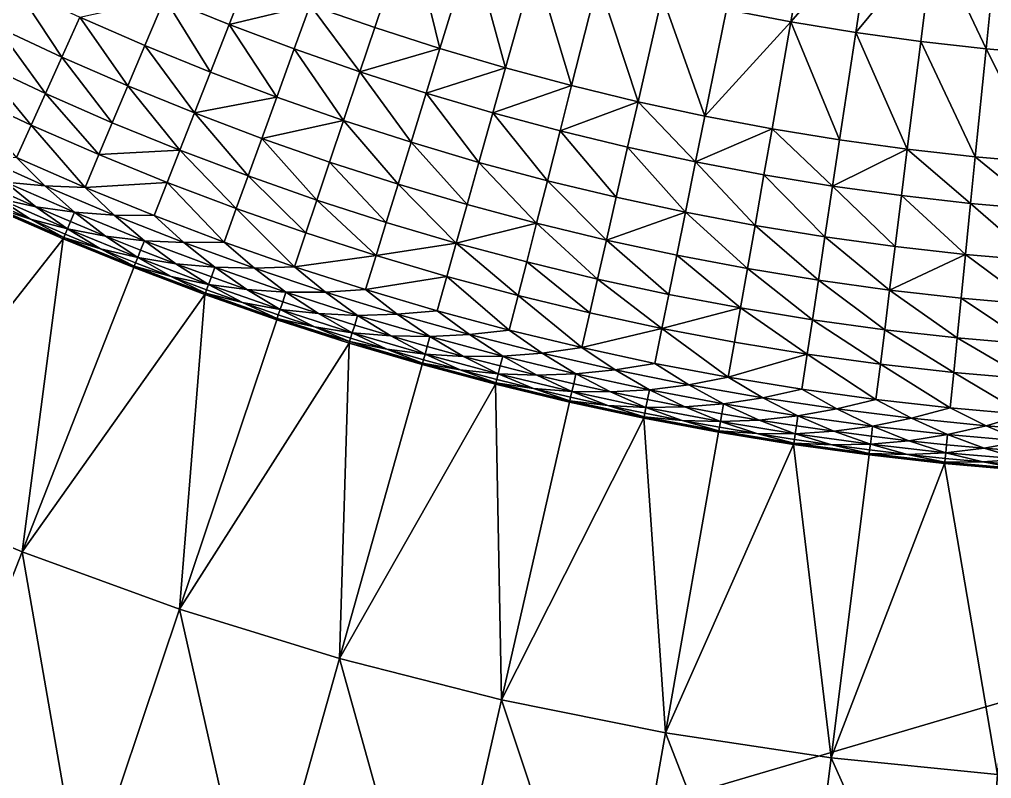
# Model space of a CAD drawing. Header units: millimetres. Extents: x -3750 to 5350, y -3750 to 3750.
# Drawn here: x -1007 to -210, y -2746 to -2124 of the extents above; entities that cross this region are included whole.
import ezdxf

# ---------------------------------------------------------------- set-up
doc = ezdxf.new("R2010")
doc.units = ezdxf.units.MM
doc.header["$MEASUREMENT"] = 0
doc.layers.add('MESH_3D', color=2, linetype='CONTINUOUS')

msp = doc.modelspace()

# ---------------------------------------------------------------- linework, layer by layer
at = {"layer": 'MESH_3D'}
for points in [[(3378.63, -1627.06, 32500), (-2410.45, 2872.67, 32500), (-1955.38, -3199.84, 32500)], [(3378.63, -1627.06, 32500), (-1955.38, -3199.84, 32500), (-1542.33, -3418.15, 32500)], [(3378.63, -1627.06, 32500), (-1542.33, -3418.15, 32500), (-558.91, -3708.12, 32500)], [(3378.63, -1627.06, 32500), (-558.91, -3708.12, 32500), (2550.65, -2748.94, 32500)], [(-715.84, -2130.58, -547.31), (-768.73, -2112.08, -547.31), (-687.51, -2046.26, -630.5)], [(-662.5, -2147.77, -547.31), (-715.84, -2130.58, -547.31), (-687.51, -2046.26, -630.5)], [(-662.5, -2147.77, -547.31), (-687.51, -2046.26, -630.5), (-636.28, -2062.77, -630.5)], [(-374.85, -2125.88, -630.5), (-427.73, -2115.87, -630.5), (-360.04, -2041.88, -698.41)], [(-374.85, -2125.88, -630.5), (-360.04, -2041.88, -698.41), (-309.02, -2050.22, -698.41)], [(-321.73, -2134.56, -630.5), (-374.85, -2125.88, -630.5), (-309.02, -2050.22, -698.41)], [(-321.73, -2134.56, -630.5), (-309.02, -2050.22, -698.41), (-257.81, -2057.28, -698.41)], [(-608.75, -2163.62, -547.31), (-662.5, -2147.77, -547.31), (-636.28, -2062.77, -630.5)], [(-608.75, -2163.62, -547.31), (-636.28, -2062.77, -630.5), (-584.66, -2077.99, -630.5)], [(-268.42, -2141.92, -630.5), (-321.73, -2134.56, -630.5), (-257.81, -2057.28, -698.41)], [(-214.93, -2147.94, -630.5), (-268.42, -2141.92, -630.5), (-257.81, -2057.28, -698.41)], [(-214.93, -2147.94, -630.5), (-257.81, -2057.28, -698.41), (-206.44, -2063.07, -698.41)], [(-161.32, -2152.64, -630.5), (-214.93, -2147.94, -630.5), (-206.44, -2063.07, -698.41)], [(-554.62, -2178.12, -547.31), (-608.75, -2163.62, -547.31), (-584.66, -2077.99, -630.5)], [(-554.62, -2178.12, -547.31), (-584.66, -2077.99, -630.5), (-532.67, -2091.92, -630.5)], [(-835.15, -2127.92, -506.08), (-887.94, -2106.44, -506.08), (-821.15, -2092.25, -547.31)], [(-835.15, -2127.92, -506.08), (-821.15, -2092.25, -547.31), (-768.73, -2112.08, -547.31)], [(-500.14, -2191.27, -547.31), (-554.62, -2178.12, -547.31), (-532.67, -2091.92, -630.5)], [(-500.14, -2191.27, -547.31), (-532.67, -2091.92, -630.5), (-480.35, -2104.55, -630.5)], [(-972.25, -2154.73, -406.77), (-1025.67, -2129.82, -406.77), (-1010.06, -2097.4, -455.71)], [(-972.25, -2154.73, -406.77), (-1010.06, -2097.4, -455.71), (-957.45, -2121.93, -455.71)], [(-904.25, -2145.14, -455.71), (-957.45, -2121.93, -455.71), (-887.94, -2106.44, -506.08)], [(-850.49, -2167.02, -455.71), (-904.25, -2145.14, -455.71), (-887.94, -2106.44, -506.08)], [(-850.49, -2167.02, -455.71), (-887.94, -2106.44, -506.08), (-835.15, -2127.92, -506.08)], [(-445.36, -2203.06, -547.31), (-500.14, -2191.27, -547.31), (-480.35, -2104.55, -630.5)], [(-445.36, -2203.06, -547.31), (-480.35, -2104.55, -630.5), (-427.73, -2115.87, -630.5)], [(-781.84, -2148.08, -506.08), (-835.15, -2127.92, -506.08), (-768.73, -2112.08, -547.31)], [(-728.04, -2166.91, -506.08), (-781.84, -2148.08, -506.08), (-768.73, -2112.08, -547.31)], [(-728.04, -2166.91, -506.08), (-768.73, -2112.08, -547.31), (-715.84, -2130.58, -547.31)], [(-445.36, -2203.06, -547.31), (-427.73, -2115.87, -630.5), (-374.85, -2125.88, -630.5)], [(-918.23, -2178.3, -406.77), (-972.25, -2154.73, -406.77), (-957.45, -2121.93, -455.71)], [(-918.23, -2178.3, -406.77), (-957.45, -2121.93, -455.71), (-904.25, -2145.14, -455.71)], [(-390.3, -2213.48, -547.31), (-445.36, -2203.06, -547.31), (-374.85, -2125.88, -630.5)], [(-334.99, -2222.52, -547.31), (-390.3, -2213.48, -547.31), (-374.85, -2125.88, -630.5)], [(-334.99, -2222.52, -547.31), (-374.85, -2125.88, -630.5), (-321.73, -2134.56, -630.5)], [(-985.7, -2184.54, -355.73), (-1039.86, -2159.29, -355.73), (-1025.67, -2129.82, -406.77)], [(-985.7, -2184.54, -355.73), (-1025.67, -2129.82, -406.77), (-972.25, -2154.73, -406.77)], [(-796.2, -2187.55, -455.71), (-850.49, -2167.02, -455.71), (-835.15, -2127.92, -506.08)], [(-796.2, -2187.55, -455.71), (-835.15, -2127.92, -506.08), (-781.84, -2148.08, -506.08)], [(-728.04, -2166.91, -506.08), (-715.84, -2130.58, -547.31), (-662.5, -2147.77, -547.31)], [(-279.48, -2230.18, -547.31), (-334.99, -2222.52, -547.31), (-321.73, -2134.56, -630.5)], [(-279.48, -2230.18, -547.31), (-321.73, -2134.56, -630.5), (-268.42, -2141.92, -630.5)], [(-223.79, -2236.46, -547.31), (-279.48, -2230.18, -547.31), (-268.42, -2141.92, -630.5)], [(-223.79, -2236.46, -547.31), (-268.42, -2141.92, -630.5), (-214.93, -2147.94, -630.5)], [(-863.64, -2200.52, -406.77), (-918.23, -2178.3, -406.77), (-904.25, -2145.14, -455.71)], [(-863.64, -2200.52, -406.77), (-904.25, -2145.14, -455.71), (-850.49, -2167.02, -455.71)], [(-741.42, -2206.72, -455.71), (-796.2, -2187.55, -455.71), (-781.84, -2148.08, -506.08)], [(-741.42, -2206.72, -455.71), (-781.84, -2148.08, -506.08), (-728.04, -2166.91, -506.08)], [(-673.79, -2184.38, -506.08), (-728.04, -2166.91, -506.08), (-662.5, -2147.77, -547.31)], [(-673.79, -2184.38, -506.08), (-662.5, -2147.77, -547.31), (-608.75, -2163.62, -547.31)], [(-167.97, -2241.34, -547.31), (-223.79, -2236.46, -547.31), (-214.93, -2147.94, -630.5)], [(-167.97, -2241.34, -547.31), (-214.93, -2147.94, -630.5), (-161.32, -2152.64, -630.5)], [(-930.93, -2208.44, -355.73), (-985.7, -2184.54, -355.73), (-972.25, -2154.73, -406.77)], [(-930.93, -2208.44, -355.73), (-972.25, -2154.73, -406.77), (-918.23, -2178.3, -406.77)], [(-997.38, -2210.43, -303.82), (-1052.18, -2184.88, -303.82), (-1039.86, -2159.29, -355.73)], [(-997.38, -2210.43, -303.82), (-1039.86, -2159.29, -355.73), (-985.7, -2184.54, -355.73)], [(-619.13, -2200.5, -506.08), (-673.79, -2184.38, -506.08), (-608.75, -2163.62, -547.31)], [(-619.13, -2200.5, -506.08), (-608.75, -2163.62, -547.31), (-554.62, -2178.12, -547.31)], [(-863.64, -2200.52, -406.77), (-850.49, -2167.02, -455.71), (-796.2, -2187.55, -455.71)], [(-686.17, -2224.52, -455.71), (-741.42, -2206.72, -455.71), (-728.04, -2166.91, -506.08)], [(-686.17, -2224.52, -455.71), (-728.04, -2166.91, -506.08), (-673.79, -2184.38, -506.08)], [(-875.59, -2230.96, -355.73), (-930.93, -2208.44, -355.73), (-918.23, -2178.3, -406.77)], [(-875.59, -2230.96, -355.73), (-918.23, -2178.3, -406.77), (-863.64, -2200.52, -406.77)], [(-564.07, -2215.25, -506.08), (-619.13, -2200.5, -506.08), (-554.62, -2178.12, -547.31)], [(-564.07, -2215.25, -506.08), (-554.62, -2178.12, -547.31), (-500.14, -2191.27, -547.31)], [(-1009.39, -2237.04, -238.11), (-1052.18, -2184.88, -303.82), (-997.38, -2210.43, -303.82)], [(-941.97, -2234.61, -303.82), (-997.38, -2210.43, -303.82), (-985.7, -2184.54, -355.73)], [(-941.97, -2234.61, -303.82), (-985.7, -2184.54, -355.73), (-930.93, -2208.44, -355.73)], [(-808.51, -2221.36, -406.77), (-863.64, -2200.52, -406.77), (-796.2, -2187.55, -455.71)], [(-808.51, -2221.36, -406.77), (-796.2, -2187.55, -455.71), (-741.42, -2206.72, -455.71)], [(-630.5, -2240.93, -455.71), (-686.17, -2224.52, -455.71), (-673.79, -2184.38, -506.08)], [(-630.5, -2240.93, -455.71), (-673.79, -2184.38, -506.08), (-619.13, -2200.5, -506.08)], [(-508.67, -2228.63, -506.08), (-564.07, -2215.25, -506.08), (-500.14, -2191.27, -547.31)], [(-452.95, -2240.62, -506.08), (-508.67, -2228.63, -506.08), (-500.14, -2191.27, -547.31)], [(-452.95, -2240.62, -506.08), (-500.14, -2191.27, -547.31), (-445.36, -2203.06, -547.31)], [(-819.7, -2252.09, -355.73), (-875.59, -2230.96, -355.73), (-863.64, -2200.52, -406.77)], [(-819.7, -2252.09, -355.73), (-863.64, -2200.52, -406.77), (-808.51, -2221.36, -406.77)], [(-574.44, -2255.95, -455.71), (-630.5, -2240.93, -455.71), (-619.13, -2200.5, -506.08)], [(-574.44, -2255.95, -455.71), (-619.13, -2200.5, -506.08), (-564.07, -2215.25, -506.08)], [(-452.95, -2240.62, -506.08), (-445.36, -2203.06, -547.31), (-390.3, -2213.48, -547.31)], [(-953.31, -2261.51, -238.11), (-1009.39, -2237.04, -238.11), (-997.38, -2210.43, -303.82)], [(-953.31, -2261.51, -238.11), (-997.38, -2210.43, -303.82), (-941.97, -2234.61, -303.82)], [(-941.97, -2234.61, -303.82), (-930.93, -2208.44, -355.73), (-875.59, -2230.96, -355.73)], [(-752.88, -2240.83, -406.77), (-808.51, -2221.36, -406.77), (-741.42, -2206.72, -455.71)], [(-696.78, -2258.9, -406.77), (-752.88, -2240.83, -406.77), (-741.42, -2206.72, -455.71)], [(-696.78, -2258.9, -406.77), (-741.42, -2206.72, -455.71), (-686.17, -2224.52, -455.71)], [(-396.95, -2251.21, -506.08), (-452.95, -2240.62, -506.08), (-390.3, -2213.48, -547.31)], [(-340.7, -2260.41, -506.08), (-396.95, -2251.21, -506.08), (-390.3, -2213.48, -547.31)], [(-340.7, -2260.41, -506.08), (-390.3, -2213.48, -547.31), (-334.99, -2222.52, -547.31)], [(-763.29, -2271.83, -355.73), (-819.7, -2252.09, -355.73), (-808.51, -2221.36, -406.77)], [(-763.29, -2271.83, -355.73), (-808.51, -2221.36, -406.77), (-752.88, -2240.83, -406.77)], [(-518.02, -2269.57, -455.71), (-574.44, -2255.95, -455.71), (-564.07, -2215.25, -506.08)], [(-518.02, -2269.57, -455.71), (-564.07, -2215.25, -506.08), (-508.67, -2228.63, -506.08)], [(-340.7, -2260.41, -506.08), (-334.99, -2222.52, -547.31), (-279.48, -2230.18, -547.31)], [(-640.25, -2275.57, -406.77), (-696.78, -2258.9, -406.77), (-686.17, -2224.52, -455.71)], [(-640.25, -2275.57, -406.77), (-686.17, -2224.52, -455.71), (-630.5, -2240.93, -455.71)], [(-461.27, -2281.78, -455.71), (-518.02, -2269.57, -455.71), (-508.67, -2228.63, -506.08)], [(-461.27, -2281.78, -455.71), (-508.67, -2228.63, -506.08), (-452.95, -2240.62, -506.08)], [(-284.24, -2268.2, -506.08), (-340.7, -2260.41, -506.08), (-279.48, -2230.18, -547.31)], [(-227.61, -2274.58, -506.08), (-284.24, -2268.2, -506.08), (-279.48, -2230.18, -547.31)], [(-227.61, -2274.58, -506.08), (-279.48, -2230.18, -547.31), (-223.79, -2236.46, -547.31)], [(-986.16, -2260.3, -205.25), (-1042.2, -2235.02, -205.25), (-1009.39, -2237.04, -238.11)], [(-986.16, -2260.3, -205.25), (-1018.45, -2257.13, -171.85), (-1042.2, -2235.02, -205.25)], [(-986.16, -2260.3, -205.25), (-1009.39, -2237.04, -238.11), (-953.31, -2261.51, -238.11)], [(-953.31, -2261.51, -238.11), (-941.97, -2234.61, -303.82), (-885.96, -2257.4, -303.82)], [(-885.96, -2257.4, -303.82), (-941.97, -2234.61, -303.82), (-875.59, -2230.96, -355.73)], [(-829.41, -2278.78, -303.82), (-885.96, -2257.4, -303.82), (-875.59, -2230.96, -355.73)], [(-829.41, -2278.78, -303.82), (-875.59, -2230.96, -355.73), (-819.7, -2252.09, -355.73)], [(-170.83, -2279.55, -506.08), (-227.61, -2274.58, -506.08), (-223.79, -2236.46, -547.31)], [(-170.83, -2279.55, -506.08), (-223.79, -2236.46, -547.31), (-167.97, -2241.34, -547.31)], [(-706.42, -2290.15, -355.73), (-763.29, -2271.83, -355.73), (-752.88, -2240.83, -406.77)], [(-706.42, -2290.15, -355.73), (-752.88, -2240.83, -406.77), (-696.78, -2258.9, -406.77)], [(-583.32, -2290.83, -406.77), (-640.25, -2275.57, -406.77), (-630.5, -2240.93, -455.71)], [(-583.32, -2290.83, -406.77), (-630.5, -2240.93, -455.71), (-574.44, -2255.95, -455.71)], [(-404.24, -2292.57, -455.71), (-461.27, -2281.78, -455.71), (-452.95, -2240.62, -506.08)], [(-404.24, -2292.57, -455.71), (-452.95, -2240.62, -506.08), (-396.95, -2251.21, -506.08)], [(-772.34, -2298.75, -303.82), (-829.41, -2278.78, -303.82), (-819.7, -2252.09, -355.73)], [(-772.34, -2298.75, -303.82), (-819.7, -2252.09, -355.73), (-763.29, -2271.83, -355.73)], [(-346.96, -2301.94, -455.71), (-404.24, -2292.57, -455.71), (-396.95, -2251.21, -506.08)], [(-346.96, -2301.94, -455.71), (-396.95, -2251.21, -506.08), (-340.7, -2260.41, -506.08)], [(-993.55, -2277.25, -138.74), (-1021.86, -2264.68, -138.74), (-1018.45, -2257.13, -171.85)], [(-986.16, -2260.3, -205.25), (-961.87, -2281.81, -171.85), (-1018.45, -2257.13, -171.85)], [(-993.55, -2277.25, -138.74), (-1018.45, -2257.13, -171.85), (-961.87, -2281.81, -171.85)], [(-929.5, -2284.19, -205.25), (-986.16, -2260.3, -205.25), (-953.31, -2261.51, -238.11)], [(-929.5, -2284.19, -205.25), (-961.87, -2281.81, -171.85), (-986.16, -2260.3, -205.25)], [(-896.63, -2284.57, -238.11), (-953.31, -2261.51, -238.11), (-885.96, -2257.4, -303.82)], [(-929.5, -2284.19, -205.25), (-953.31, -2261.51, -238.11), (-896.63, -2284.57, -238.11)], [(-839.39, -2306.22, -238.11), (-896.63, -2284.57, -238.11), (-885.96, -2257.4, -303.82)], [(-839.39, -2306.22, -238.11), (-885.96, -2257.4, -303.82), (-829.41, -2278.78, -303.82)], [(-649.1, -2307.05, -355.73), (-706.42, -2290.15, -355.73), (-696.78, -2258.9, -406.77)], [(-649.1, -2307.05, -355.73), (-696.78, -2258.9, -406.77), (-640.25, -2275.57, -406.77)], [(-526.02, -2304.66, -406.77), (-583.32, -2290.83, -406.77), (-574.44, -2255.95, -455.71)], [(-526.02, -2304.66, -406.77), (-574.44, -2255.95, -455.71), (-518.02, -2269.57, -455.71)], [(-289.46, -2309.87, -455.71), (-346.96, -2301.94, -455.71), (-340.7, -2260.41, -506.08)], [(-289.46, -2309.87, -455.71), (-340.7, -2260.41, -506.08), (-284.24, -2268.2, -506.08)], [(-993.55, -2277.25, -138.74), (-1024.57, -2270.67, -105.25), (-1021.86, -2264.68, -138.74)], [(-526.02, -2304.66, -406.77), (-518.02, -2269.57, -455.71), (-461.27, -2281.78, -455.71)], [(-231.79, -2316.37, -455.71), (-289.46, -2309.87, -455.71), (-284.24, -2268.2, -506.08)], [(-231.79, -2316.37, -455.71), (-284.24, -2268.2, -506.08), (-227.61, -2274.58, -506.08)], [(-970.63, -2302.6, -38.42), (-1028.22, -2278.76), (-1027.73, -2277.69, -38.42)], [(-998.07, -2287.61, -71.93), (-1027.73, -2277.69, -38.42), (-1026.51, -2274.99, -71.93)], [(-998.07, -2287.61, -71.93), (-970.63, -2302.6, -38.42), (-1027.73, -2277.69, -38.42)], [(-998.07, -2287.61, -71.93), (-1026.51, -2274.99, -71.93), (-1024.57, -2270.67, -105.25)], [(-993.55, -2277.25, -138.74), (-967.64, -2295.51, -105.25), (-1024.57, -2270.67, -105.25)], [(-998.07, -2287.61, -71.93), (-1024.57, -2270.67, -105.25), (-967.64, -2295.51, -105.25)], [(-965.09, -2289.46, -138.74), (-993.55, -2277.25, -138.74), (-961.87, -2281.81, -171.85)], [(-965.09, -2289.46, -138.74), (-967.64, -2295.51, -105.25), (-993.55, -2277.25, -138.74)], [(-714.79, -2317.29, -303.82), (-772.34, -2298.75, -303.82), (-763.29, -2271.83, -355.73)], [(-714.79, -2317.29, -303.82), (-763.29, -2271.83, -355.73), (-706.42, -2290.15, -355.73)], [(-649.1, -2307.05, -355.73), (-640.25, -2275.57, -406.77), (-583.32, -2290.83, -406.77)], [(-173.97, -2321.43, -455.71), (-231.79, -2316.37, -455.71), (-227.61, -2274.58, -506.08)], [(-173.97, -2321.43, -455.71), (-227.61, -2274.58, -506.08), (-170.83, -2279.55, -506.08)], [(-1131.04, -2506.64, 24200), (-1028.22, -2278.76, 24000), (-971.09, -2303.69, 24000)], [(-970.63, -2302.6, -38.42), (-971.09, -2303.69), (-1028.22, -2278.76)], [(-971.09, -2303.69, 24000), (-1028.22, -2278.76, 24000), (-1028.22, -2278.76)], [(-971.09, -2303.69, 24000), (-1028.22, -2278.76), (-971.09, -2303.69)], [(-936.47, -2301.31, -138.74), (-965.09, -2289.46, -138.74), (-961.87, -2281.81, -171.85)], [(-929.5, -2284.19, -205.25), (-904.68, -2305.09, -171.85), (-961.87, -2281.81, -171.85)], [(-936.47, -2301.31, -138.74), (-961.87, -2281.81, -171.85), (-904.68, -2305.09, -171.85)], [(-872.27, -2306.65, -205.25), (-929.5, -2284.19, -205.25), (-896.63, -2284.57, -238.11)], [(-872.27, -2306.65, -205.25), (-904.68, -2305.09, -171.85), (-929.5, -2284.19, -205.25)], [(-872.27, -2306.65, -205.25), (-896.63, -2284.57, -238.11), (-839.39, -2306.22, -238.11)], [(-781.64, -2326.43, -238.11), (-839.39, -2306.22, -238.11), (-829.41, -2278.78, -303.82)], [(-781.64, -2326.43, -238.11), (-829.41, -2278.78, -303.82), (-772.34, -2298.75, -303.82)], [(-468.4, -2317.06, -406.77), (-526.02, -2304.66, -406.77), (-461.27, -2281.78, -455.71)], [(-410.49, -2328.01, -406.77), (-468.4, -2317.06, -406.77), (-461.27, -2281.78, -455.71)], [(-410.49, -2328.01, -406.77), (-461.27, -2281.78, -455.71), (-404.24, -2292.57, -455.71)], [(-969.48, -2299.87, -71.93), (-998.07, -2287.61, -71.93), (-967.64, -2295.51, -105.25)], [(-969.48, -2299.87, -71.93), (-970.63, -2302.6, -38.42), (-998.07, -2287.61, -71.93)], [(-936.47, -2301.31, -138.74), (-967.64, -2295.51, -105.25), (-965.09, -2289.46, -138.74)], [(-714.79, -2317.29, -303.82), (-706.42, -2290.15, -355.73), (-649.1, -2307.05, -355.73)], [(-591.39, -2322.52, -355.73), (-649.1, -2307.05, -355.73), (-583.32, -2290.83, -406.77)], [(-533.3, -2336.54, -355.73), (-591.39, -2322.52, -355.73), (-583.32, -2290.83, -406.77)], [(-533.3, -2336.54, -355.73), (-583.32, -2290.83, -406.77), (-526.02, -2304.66, -406.77)], [(-352.33, -2337.52, -406.77), (-410.49, -2328.01, -406.77), (-404.24, -2292.57, -455.71)], [(-352.33, -2337.52, -406.77), (-404.24, -2292.57, -455.71), (-346.96, -2301.94, -455.71)], [(-940.73, -2311.78, -71.93), (-970.63, -2302.6, -38.42), (-969.48, -2299.87, -71.93)], [(-940.73, -2311.78, -71.93), (-969.48, -2299.87, -71.93), (-967.64, -2295.51, -105.25)], [(-936.47, -2301.31, -138.74), (-910.11, -2318.92, -105.25), (-967.64, -2295.51, -105.25)], [(-940.73, -2311.78, -71.93), (-967.64, -2295.51, -105.25), (-910.11, -2318.92, -105.25)], [(-907.71, -2312.8, -138.74), (-910.11, -2318.92, -105.25), (-936.47, -2301.31, -138.74)], [(-907.71, -2312.8, -138.74), (-936.47, -2301.31, -138.74), (-904.68, -2305.09, -171.85)], [(-781.64, -2326.43, -238.11), (-772.34, -2298.75, -303.82), (-714.79, -2317.29, -303.82)], [(-293.94, -2345.58, -406.77), (-352.33, -2337.52, -406.77), (-346.96, -2301.94, -455.71)], [(-293.94, -2345.58, -406.77), (-346.96, -2301.94, -455.71), (-289.46, -2309.87, -455.71)], [(-1004.69, -2559.9, 24200), (-1131.04, -2506.64, 24200), (-971.09, -2303.69, 24000)], [(-1004.69, -2559.9, 24200), (-971.09, -2303.69, 24000), (-913.35, -2327.18, 24000)], [(-912.92, -2326.09, -38.42), (-971.09, -2303.69), (-970.63, -2302.6, -38.42)], [(-912.92, -2326.09, -38.42), (-913.35, -2327.18), (-971.09, -2303.69)], [(-971.09, -2303.69, 24000), (-971.09, -2303.69), (-913.35, -2327.18)], [(-913.35, -2327.18, 24000), (-971.09, -2303.69, 24000), (-913.35, -2327.18)], [(-940.73, -2311.78, -71.93), (-912.92, -2326.09, -38.42), (-970.63, -2302.6, -38.42)], [(-878.81, -2323.94, -138.74), (-907.71, -2312.8, -138.74), (-904.68, -2305.09, -171.85)], [(-872.27, -2306.65, -205.25), (-846.93, -2326.92, -171.85), (-904.68, -2305.09, -171.85)], [(-878.81, -2323.94, -138.74), (-904.68, -2305.09, -171.85), (-846.93, -2326.92, -171.85)], [(-814.49, -2327.68, -205.25), (-872.27, -2306.65, -205.25), (-839.39, -2306.22, -238.11)], [(-814.49, -2327.68, -205.25), (-846.93, -2326.92, -171.85), (-872.27, -2306.65, -205.25)], [(-814.49, -2327.68, -205.25), (-839.39, -2306.22, -238.11), (-781.64, -2326.43, -238.11)], [(-656.8, -2334.39, -303.82), (-714.79, -2317.29, -303.82), (-649.1, -2307.05, -355.73)], [(-598.39, -2350.04, -303.82), (-656.8, -2334.39, -303.82), (-649.1, -2307.05, -355.73)], [(-598.39, -2350.04, -303.82), (-649.1, -2307.05, -355.73), (-591.39, -2322.52, -355.73)], [(-474.88, -2349.11, -355.73), (-533.3, -2336.54, -355.73), (-526.02, -2304.66, -406.77)], [(-474.88, -2349.11, -355.73), (-526.02, -2304.66, -406.77), (-468.4, -2317.06, -406.77)], [(-293.94, -2345.58, -406.77), (-289.46, -2309.87, -455.71), (-231.79, -2316.37, -455.71)], [(-911.84, -2323.33, -71.93), (-940.73, -2311.78, -71.93), (-910.11, -2318.92, -105.25)], [(-911.84, -2323.33, -71.93), (-912.92, -2326.09, -38.42), (-940.73, -2311.78, -71.93)], [(-878.81, -2323.94, -138.74), (-910.11, -2318.92, -105.25), (-907.71, -2312.8, -138.74)], [(-723.4, -2345.19, -238.11), (-781.64, -2326.43, -238.11), (-714.79, -2317.29, -303.82)], [(-723.4, -2345.19, -238.11), (-714.79, -2317.29, -303.82), (-656.8, -2334.39, -303.82)], [(-416.17, -2360.22, -355.73), (-474.88, -2349.11, -355.73), (-468.4, -2317.06, -406.77)], [(-416.17, -2360.22, -355.73), (-468.4, -2317.06, -406.77), (-410.49, -2328.01, -406.77)], [(-235.37, -2352.18, -406.77), (-293.94, -2345.58, -406.77), (-231.79, -2316.37, -455.71)], [(-176.66, -2357.32, -406.77), (-235.37, -2352.18, -406.77), (-231.79, -2316.37, -455.71)], [(-176.66, -2357.32, -406.77), (-231.79, -2316.37, -455.71), (-173.97, -2321.43, -455.71)], [(-882.8, -2334.51, -71.93), (-912.92, -2326.09, -38.42), (-911.84, -2323.33, -71.93)], [(-882.8, -2334.51, -71.93), (-911.84, -2323.33, -71.93), (-910.11, -2318.92, -105.25)], [(-878.81, -2323.94, -138.74), (-852.01, -2340.89, -105.25), (-910.11, -2318.92, -105.25)], [(-882.8, -2334.51, -71.93), (-910.11, -2318.92, -105.25), (-852.01, -2340.89, -105.25)], [(-849.77, -2334.72, -138.74), (-878.81, -2323.94, -138.74), (-846.93, -2326.92, -171.85)], [(-849.77, -2334.72, -138.74), (-852.01, -2340.89, -105.25), (-878.81, -2323.94, -138.74)], [(-539.62, -2364.23, -303.82), (-598.39, -2350.04, -303.82), (-591.39, -2322.52, -355.73)], [(-539.62, -2364.23, -303.82), (-591.39, -2322.52, -355.73), (-533.3, -2336.54, -355.73)], [(-1004.69, -2559.9, 24200), (-913.35, -2327.18, 24000), (-855.05, -2349.23, 24000)], [(-854.65, -2348.12, -38.42), (-913.35, -2327.18), (-912.92, -2326.09, -38.42)], [(-854.65, -2348.12, -38.42), (-855.05, -2349.23), (-913.35, -2327.18)], [(-855.05, -2349.23, 24000), (-913.35, -2327.18, 24000), (-913.35, -2327.18)], [(-855.05, -2349.23, 24000), (-913.35, -2327.18), (-855.05, -2349.23)], [(-882.8, -2334.51, -71.93), (-854.65, -2348.12, -38.42), (-912.92, -2326.09, -38.42)], [(-820.6, -2345.13, -138.74), (-849.77, -2334.72, -138.74), (-846.93, -2326.92, -171.85)], [(-814.49, -2327.68, -205.25), (-788.66, -2347.31, -171.85), (-846.93, -2326.92, -171.85)], [(-820.6, -2345.13, -138.74), (-846.93, -2326.92, -171.85), (-788.66, -2347.31, -171.85)], [(-756.21, -2347.26, -205.25), (-814.49, -2327.68, -205.25), (-781.64, -2326.43, -238.11)], [(-756.21, -2347.26, -205.25), (-788.66, -2347.31, -171.85), (-814.49, -2327.68, -205.25)], [(-756.21, -2347.26, -205.25), (-781.64, -2326.43, -238.11), (-723.4, -2345.19, -238.11)], [(-357.2, -2369.86, -355.73), (-416.17, -2360.22, -355.73), (-410.49, -2328.01, -406.77)], [(-357.2, -2369.86, -355.73), (-410.49, -2328.01, -406.77), (-352.33, -2337.52, -406.77)], [(-853.63, -2345.34, -71.93), (-882.8, -2334.51, -71.93), (-852.01, -2340.89, -105.25)], [(-853.63, -2345.34, -71.93), (-854.65, -2348.12, -38.42), (-882.8, -2334.51, -71.93)], [(-824.33, -2355.8, -71.93), (-853.63, -2345.34, -71.93), (-852.01, -2340.89, -105.25)], [(-820.6, -2345.13, -138.74), (-852.01, -2340.89, -105.25), (-849.77, -2334.72, -138.74)], [(-820.6, -2345.13, -138.74), (-793.39, -2361.4, -105.25), (-852.01, -2340.89, -105.25)], [(-824.33, -2355.8, -71.93), (-852.01, -2340.89, -105.25), (-793.39, -2361.4, -105.25)], [(-664.7, -2362.5, -238.11), (-723.4, -2345.19, -238.11), (-656.8, -2334.39, -303.82)], [(-605.6, -2378.33, -238.11), (-664.7, -2362.5, -238.11), (-656.8, -2334.39, -303.82)], [(-605.6, -2378.33, -238.11), (-656.8, -2334.39, -303.82), (-598.39, -2350.04, -303.82)], [(-480.51, -2376.95, -303.82), (-539.62, -2364.23, -303.82), (-533.3, -2336.54, -355.73)], [(-480.51, -2376.95, -303.82), (-533.3, -2336.54, -355.73), (-474.88, -2349.11, -355.73)], [(-298.01, -2378.03, -355.73), (-357.2, -2369.86, -355.73), (-352.33, -2337.52, -406.77)], [(-298.01, -2378.03, -355.73), (-352.33, -2337.52, -406.77), (-293.94, -2345.58, -406.77)], [(-875.84, -2606.8, 24200), (-1004.69, -2559.9, 24200), (-855.05, -2349.23, 24000)], [(-875.84, -2606.8, 24200), (-855.05, -2349.23, 24000), (-796.22, -2369.82, 24000)], [(-854.65, -2348.12, -38.42), (-796.22, -2369.82), (-855.05, -2349.23)], [(-855.05, -2349.23, 24000), (-855.05, -2349.23), (-796.22, -2369.82)], [(-796.22, -2369.82, 24000), (-855.05, -2349.23, 24000), (-796.22, -2369.82)], [(-824.33, -2355.8, -71.93), (-854.65, -2348.12, -38.42), (-853.63, -2345.34, -71.93)], [(-795.84, -2368.7, -38.42), (-796.22, -2369.82), (-854.65, -2348.12, -38.42)], [(-824.33, -2355.8, -71.93), (-795.84, -2368.7, -38.42), (-854.65, -2348.12, -38.42)], [(-791.3, -2355.18, -138.74), (-793.39, -2361.4, -105.25), (-820.6, -2345.13, -138.74)], [(-791.3, -2355.18, -138.74), (-820.6, -2345.13, -138.74), (-788.66, -2347.31, -171.85)], [(-761.87, -2364.86, -138.74), (-791.3, -2355.18, -138.74), (-788.66, -2347.31, -171.85)], [(-756.21, -2347.26, -205.25), (-729.89, -2366.25, -171.85), (-788.66, -2347.31, -171.85)], [(-761.87, -2364.86, -138.74), (-788.66, -2347.31, -171.85), (-729.89, -2366.25, -171.85)], [(-697.45, -2365.38, -205.25), (-756.21, -2347.26, -205.25), (-723.4, -2345.19, -238.11)], [(-697.45, -2365.38, -205.25), (-729.89, -2366.25, -171.85), (-756.21, -2347.26, -205.25)], [(-697.45, -2365.38, -205.25), (-723.4, -2345.19, -238.11), (-664.7, -2362.5, -238.11)], [(-480.51, -2376.95, -303.82), (-474.88, -2349.11, -355.73), (-416.17, -2360.22, -355.73)], [(-238.63, -2384.72, -355.73), (-298.01, -2378.03, -355.73), (-293.94, -2345.58, -406.77)], [(-238.63, -2384.72, -355.73), (-293.94, -2345.58, -406.77), (-235.37, -2352.18, -406.77)], [(-794.9, -2365.89, -71.93), (-795.84, -2368.7, -38.42), (-824.33, -2355.8, -71.93)], [(-794.9, -2365.89, -71.93), (-824.33, -2355.8, -71.93), (-793.39, -2361.4, -105.25)], [(-761.87, -2364.86, -138.74), (-793.39, -2361.4, -105.25), (-791.3, -2355.18, -138.74)], [(-546.12, -2392.69, -238.11), (-605.6, -2378.33, -238.11), (-598.39, -2350.04, -303.82)], [(-546.12, -2392.69, -238.11), (-598.39, -2350.04, -303.82), (-539.62, -2364.23, -303.82)], [(-179.1, -2389.93, -355.73), (-238.63, -2384.72, -355.73), (-235.37, -2352.18, -406.77)], [(-179.1, -2389.93, -355.73), (-235.37, -2352.18, -406.77), (-176.66, -2357.32, -406.77)], [(-765.34, -2375.62, -71.93), (-795.84, -2368.7, -38.42), (-794.9, -2365.89, -71.93)], [(-765.34, -2375.62, -71.93), (-794.9, -2365.89, -71.93), (-793.39, -2361.4, -105.25)], [(-761.87, -2364.86, -138.74), (-734.27, -2380.45, -105.25), (-793.39, -2361.4, -105.25)], [(-765.34, -2375.62, -71.93), (-793.39, -2361.4, -105.25), (-734.27, -2380.45, -105.25)], [(-732.33, -2374.17, -138.74), (-734.27, -2380.45, -105.25), (-761.87, -2364.86, -138.74)], [(-732.33, -2374.17, -138.74), (-761.87, -2364.86, -138.74), (-729.89, -2366.25, -171.85)], [(-697.45, -2365.38, -205.25), (-670.67, -2383.71, -171.85), (-729.89, -2366.25, -171.85)], [(-638.26, -2382.04, -205.25), (-697.45, -2365.38, -205.25), (-664.7, -2362.5, -238.11)], [(-638.26, -2382.04, -205.25), (-670.67, -2383.71, -171.85), (-697.45, -2365.38, -205.25)], [(-638.26, -2382.04, -205.25), (-664.7, -2362.5, -238.11), (-605.6, -2378.33, -238.11)], [(-546.12, -2392.69, -238.11), (-539.62, -2364.23, -303.82), (-480.51, -2376.95, -303.82)], [(-421.1, -2388.19, -303.82), (-480.51, -2376.95, -303.82), (-416.17, -2360.22, -355.73)], [(-361.43, -2397.94, -303.82), (-421.1, -2388.19, -303.82), (-416.17, -2360.22, -355.73)], [(-361.43, -2397.94, -303.82), (-416.17, -2360.22, -355.73), (-357.2, -2369.86, -355.73)], [(-875.84, -2606.8, 24200), (-796.22, -2369.82, 24000), (-736.89, -2388.93, 24000)], [(-736.54, -2387.8, -38.42), (-796.22, -2369.82), (-795.84, -2368.7, -38.42)], [(-736.54, -2387.8, -38.42), (-736.89, -2388.93), (-796.22, -2369.82)], [(-796.22, -2369.82, 24000), (-796.22, -2369.82), (-736.89, -2388.93)], [(-736.89, -2388.93, 24000), (-796.22, -2369.82, 24000), (-736.89, -2388.93)], [(-765.34, -2375.62, -71.93), (-736.54, -2387.8, -38.42), (-795.84, -2368.7, -38.42)], [(-702.68, -2383.12, -138.74), (-732.33, -2374.17, -138.74), (-729.89, -2366.25, -171.85)], [(-702.68, -2383.12, -138.74), (-729.89, -2366.25, -171.85), (-670.67, -2383.71, -171.85)], [(-301.54, -2406.21, -303.82), (-361.43, -2397.94, -303.82), (-357.2, -2369.86, -355.73)], [(-301.54, -2406.21, -303.82), (-357.2, -2369.86, -355.73), (-298.01, -2378.03, -355.73)], [(-735.67, -2384.97, -71.93), (-765.34, -2375.62, -71.93), (-734.27, -2380.45, -105.25)], [(-735.67, -2384.97, -71.93), (-736.54, -2387.8, -38.42), (-765.34, -2375.62, -71.93)], [(-705.88, -2393.96, -71.93), (-735.67, -2384.97, -71.93), (-734.27, -2380.45, -105.25)], [(-702.68, -2383.12, -138.74), (-734.27, -2380.45, -105.25), (-732.33, -2374.17, -138.74)], [(-702.68, -2383.12, -138.74), (-674.7, -2398.01, -105.25), (-734.27, -2380.45, -105.25)], [(-705.88, -2393.96, -71.93), (-734.27, -2380.45, -105.25), (-674.7, -2398.01, -105.25)], [(-578.68, -2397.21, -205.25), (-638.26, -2382.04, -205.25), (-605.6, -2378.33, -238.11)], [(-578.68, -2397.21, -205.25), (-605.6, -2378.33, -238.11), (-546.12, -2392.69, -238.11)], [(-486.3, -2405.56, -238.11), (-546.12, -2392.69, -238.11), (-480.51, -2376.95, -303.82)], [(-426.17, -2416.94, -238.11), (-486.3, -2405.56, -238.11), (-480.51, -2376.95, -303.82)], [(-426.17, -2416.94, -238.11), (-480.51, -2376.95, -303.82), (-421.1, -2388.19, -303.82)], [(-241.46, -2412.98, -303.82), (-301.54, -2406.21, -303.82), (-298.01, -2378.03, -355.73)], [(-241.46, -2412.98, -303.82), (-298.01, -2378.03, -355.73), (-238.63, -2384.72, -355.73)], [(-744.81, -2647.22, 24200), (-875.84, -2606.8, 24200), (-736.89, -2388.93, 24000)], [(-744.81, -2647.22, 24200), (-736.89, -2388.93, 24000), (-677.1, -2406.56, 24000)], [(-676.78, -2405.42, -38.42), (-736.89, -2388.93), (-736.54, -2387.8, -38.42)], [(-676.78, -2405.42, -38.42), (-677.1, -2406.56), (-736.89, -2388.93)], [(-677.1, -2406.56, 24000), (-736.89, -2388.93, 24000), (-736.89, -2388.93)], [(-677.1, -2406.56, 24000), (-736.89, -2388.93), (-677.1, -2406.56)], [(-705.88, -2393.96, -71.93), (-736.54, -2387.8, -38.42), (-735.67, -2384.97, -71.93)], [(-705.88, -2393.96, -71.93), (-676.78, -2405.42, -38.42), (-736.54, -2387.8, -38.42)], [(-672.92, -2391.69, -138.74), (-674.7, -2398.01, -105.25), (-702.68, -2383.12, -138.74)], [(-672.92, -2391.69, -138.74), (-702.68, -2383.12, -138.74), (-670.67, -2383.71, -171.85)], [(-643.05, -2399.89, -138.74), (-672.92, -2391.69, -138.74), (-670.67, -2383.71, -171.85)], [(-638.26, -2382.04, -205.25), (-611.04, -2399.69, -171.85), (-670.67, -2383.71, -171.85)], [(-643.05, -2399.89, -138.74), (-670.67, -2383.71, -171.85), (-611.04, -2399.69, -171.85)], [(-578.68, -2397.21, -205.25), (-611.04, -2399.69, -171.85), (-638.26, -2382.04, -205.25)], [(-426.17, -2416.94, -238.11), (-421.1, -2388.19, -303.82), (-361.43, -2397.94, -303.82)], [(-181.22, -2418.25, -303.82), (-241.46, -2412.98, -303.82), (-238.63, -2384.72, -355.73)], [(-181.22, -2418.25, -303.82), (-238.63, -2384.72, -355.73), (-179.1, -2389.93, -355.73)], [(-675.98, -2402.57, -71.93), (-705.88, -2393.96, -71.93), (-674.7, -2398.01, -105.25)], [(-675.98, -2402.57, -71.93), (-676.78, -2405.42, -38.42), (-705.88, -2393.96, -71.93)], [(-643.05, -2399.89, -138.74), (-674.7, -2398.01, -105.25), (-672.92, -2391.69, -138.74)], [(-578.68, -2397.21, -205.25), (-551.02, -2414.18, -171.85), (-611.04, -2399.69, -171.85)], [(-518.74, -2410.89, -205.25), (-578.68, -2397.21, -205.25), (-546.12, -2392.69, -238.11)], [(-518.74, -2410.89, -205.25), (-551.02, -2414.18, -171.85), (-578.68, -2397.21, -205.25)], [(-518.74, -2410.89, -205.25), (-546.12, -2392.69, -238.11), (-486.3, -2405.56, -238.11)], [(-616.6, -2421.55, -38.42), (-677.1, -2406.56), (-676.78, -2405.42, -38.42)], [(-645.98, -2410.81, -71.93), (-676.78, -2405.42, -38.42), (-675.98, -2402.57, -71.93)], [(-645.98, -2410.81, -71.93), (-616.6, -2421.55, -38.42), (-676.78, -2405.42, -38.42)], [(-645.98, -2410.81, -71.93), (-675.98, -2402.57, -71.93), (-674.7, -2398.01, -105.25)], [(-643.05, -2399.89, -138.74), (-614.7, -2414.09, -105.25), (-674.7, -2398.01, -105.25)], [(-645.98, -2410.81, -71.93), (-674.7, -2398.01, -105.25), (-614.7, -2414.09, -105.25)], [(-613.08, -2407.72, -138.74), (-643.05, -2399.89, -138.74), (-611.04, -2399.69, -171.85)], [(-613.08, -2407.72, -138.74), (-614.7, -2414.09, -105.25), (-643.05, -2399.89, -138.74)], [(-583.02, -2415.18, -138.74), (-613.08, -2407.72, -138.74), (-611.04, -2399.69, -171.85)], [(-583.02, -2415.18, -138.74), (-611.04, -2399.69, -171.85), (-551.02, -2414.18, -171.85)], [(-458.47, -2423.07, -205.25), (-518.74, -2410.89, -205.25), (-486.3, -2405.56, -238.11)], [(-458.47, -2423.07, -205.25), (-486.3, -2405.56, -238.11), (-426.17, -2416.94, -238.11)], [(-365.78, -2426.81, -238.11), (-426.17, -2416.94, -238.11), (-361.43, -2397.94, -303.82)], [(-305.17, -2435.18, -238.11), (-365.78, -2426.81, -238.11), (-361.43, -2397.94, -303.82)], [(-305.17, -2435.18, -238.11), (-361.43, -2397.94, -303.82), (-301.54, -2406.21, -303.82)], [(-744.81, -2647.22, 24200), (-677.1, -2406.56, 24000), (-616.89, -2422.69, 24000)], [(-616.6, -2421.55, -38.42), (-616.89, -2422.69), (-677.1, -2406.56)], [(-677.1, -2406.56, 24000), (-677.1, -2406.56), (-616.89, -2422.69)], [(-616.89, -2422.69, 24000), (-677.1, -2406.56, 24000), (-616.89, -2422.69)], [(-615.87, -2418.68, -71.93), (-616.6, -2421.55, -38.42), (-645.98, -2410.81, -71.93)], [(-615.87, -2418.68, -71.93), (-645.98, -2410.81, -71.93), (-614.7, -2414.09, -105.25)], [(-583.02, -2415.18, -138.74), (-614.7, -2414.09, -105.25), (-613.08, -2407.72, -138.74)], [(-518.74, -2410.89, -205.25), (-490.66, -2427.16, -171.85), (-551.02, -2414.18, -171.85)], [(-458.47, -2423.07, -205.25), (-490.66, -2427.16, -171.85), (-518.74, -2410.89, -205.25)], [(-244.36, -2442.03, -238.11), (-305.17, -2435.18, -238.11), (-301.54, -2406.21, -303.82)], [(-244.36, -2442.03, -238.11), (-301.54, -2406.21, -303.82), (-241.46, -2412.98, -303.82)], [(-183.4, -2447.36, -238.11), (-244.36, -2442.03, -238.11), (-241.46, -2412.98, -303.82)], [(-183.4, -2447.36, -238.11), (-241.46, -2412.98, -303.82), (-181.22, -2418.25, -303.82)], [(-556.04, -2436.17, -38.42), (-616.89, -2422.69), (-616.6, -2421.55, -38.42)], [(-585.67, -2426.17, -71.93), (-616.6, -2421.55, -38.42), (-615.87, -2418.68, -71.93)], [(-585.67, -2426.17, -71.93), (-556.04, -2436.17, -38.42), (-616.6, -2421.55, -38.42)], [(-585.67, -2426.17, -71.93), (-615.87, -2418.68, -71.93), (-614.7, -2414.09, -105.25)], [(-583.02, -2415.18, -138.74), (-554.33, -2428.66, -105.25), (-614.7, -2414.09, -105.25)], [(-585.67, -2426.17, -71.93), (-614.7, -2414.09, -105.25), (-554.33, -2428.66, -105.25)], [(-552.86, -2422.26, -138.74), (-583.02, -2415.18, -138.74), (-551.02, -2414.18, -171.85)], [(-552.86, -2422.26, -138.74), (-554.33, -2428.66, -105.25), (-583.02, -2415.18, -138.74)], [(-522.63, -2428.96, -138.74), (-552.86, -2422.26, -138.74), (-551.02, -2414.18, -171.85)], [(-522.63, -2428.96, -138.74), (-551.02, -2414.18, -171.85), (-490.66, -2427.16, -171.85)], [(-397.92, -2433.75, -205.25), (-458.47, -2423.07, -205.25), (-426.17, -2416.94, -238.11)], [(-397.92, -2433.75, -205.25), (-426.17, -2416.94, -238.11), (-365.78, -2426.81, -238.11)], [(-611.93, -2681.05, 24200), (-744.81, -2647.22, 24200), (-616.89, -2422.69, 24000)], [(-556.04, -2436.17, -38.42), (-556.3, -2437.32), (-616.89, -2422.69)], [(-556.3, -2437.32, 24000), (-616.89, -2422.69, 24000), (-616.89, -2422.69)], [(-556.3, -2437.32, 24000), (-616.89, -2422.69), (-556.3, -2437.32)], [(-611.93, -2681.05, 24200), (-616.89, -2422.69, 24000), (-556.3, -2437.32, 24000)], [(-555.38, -2433.28, -71.93), (-585.67, -2426.17, -71.93), (-554.33, -2428.66, -105.25)], [(-555.38, -2433.28, -71.93), (-556.04, -2436.17, -38.42), (-585.67, -2426.17, -71.93)], [(-525, -2440.01, -71.93), (-555.38, -2433.28, -71.93), (-554.33, -2428.66, -105.25)], [(-522.63, -2428.96, -138.74), (-554.33, -2428.66, -105.25), (-552.86, -2422.26, -138.74)], [(-522.63, -2428.96, -138.74), (-493.61, -2441.73, -105.25), (-554.33, -2428.66, -105.25)], [(-525, -2440.01, -71.93), (-554.33, -2428.66, -105.25), (-493.61, -2441.73, -105.25)], [(-492.3, -2435.29, -138.74), (-522.63, -2428.96, -138.74), (-490.66, -2427.16, -171.85)], [(-492.3, -2435.29, -138.74), (-493.61, -2441.73, -105.25), (-522.63, -2428.96, -138.74)], [(-461.91, -2441.24, -138.74), (-492.3, -2435.29, -138.74), (-490.66, -2427.16, -171.85)], [(-458.47, -2423.07, -205.25), (-430, -2438.64, -171.85), (-490.66, -2427.16, -171.85)], [(-461.91, -2441.24, -138.74), (-490.66, -2427.16, -171.85), (-430, -2438.64, -171.85)], [(-397.92, -2433.75, -205.25), (-430, -2438.64, -171.85), (-458.47, -2423.07, -205.25)], [(-337.12, -2442.91, -205.25), (-397.92, -2433.75, -205.25), (-365.78, -2426.81, -238.11)], [(-337.12, -2442.91, -205.25), (-365.78, -2426.81, -238.11), (-305.17, -2435.18, -238.11)], [(-611.93, -2681.05, 24200), (-556.3, -2437.32, 24000), (-495.37, -2450.43, 24000)], [(-495.13, -2449.27, -38.42), (-556.3, -2437.32), (-556.04, -2436.17, -38.42)], [(-495.13, -2449.27, -38.42), (-495.37, -2450.43), (-556.3, -2437.32)], [(-556.3, -2437.32, 24000), (-556.3, -2437.32), (-495.37, -2450.43)], [(-495.37, -2450.43, 24000), (-556.3, -2437.32, 24000), (-495.37, -2450.43)], [(-525, -2440.01, -71.93), (-556.04, -2436.17, -38.42), (-555.38, -2433.28, -71.93)], [(-525, -2440.01, -71.93), (-495.13, -2449.27, -38.42), (-556.04, -2436.17, -38.42)], [(-461.91, -2441.24, -138.74), (-493.61, -2441.73, -105.25), (-492.3, -2435.29, -138.74)], [(-397.92, -2433.75, -205.25), (-369.07, -2448.6, -171.85), (-430, -2438.64, -171.85)], [(-337.12, -2442.91, -205.25), (-369.07, -2448.6, -171.85), (-397.92, -2433.75, -205.25)], [(-276.11, -2450.56, -205.25), (-337.12, -2442.91, -205.25), (-305.17, -2435.18, -238.11)], [(-276.11, -2450.56, -205.25), (-305.17, -2435.18, -238.11), (-244.36, -2442.03, -238.11)], [(-494.54, -2446.37, -71.93), (-525, -2440.01, -71.93), (-493.61, -2441.73, -105.25)], [(-494.54, -2446.37, -71.93), (-495.13, -2449.27, -38.42), (-525, -2440.01, -71.93)], [(-464.01, -2452.35, -71.93), (-494.54, -2446.37, -71.93), (-493.61, -2441.73, -105.25)], [(-461.91, -2441.24, -138.74), (-432.58, -2453.28, -105.25), (-493.61, -2441.73, -105.25)], [(-464.01, -2452.35, -71.93), (-493.61, -2441.73, -105.25), (-432.58, -2453.28, -105.25)], [(-431.44, -2446.81, -138.74), (-461.91, -2441.24, -138.74), (-430, -2438.64, -171.85)], [(-431.44, -2446.81, -138.74), (-432.58, -2453.28, -105.25), (-461.91, -2441.24, -138.74)], [(-400.9, -2451.99, -138.74), (-431.44, -2446.81, -138.74), (-430, -2438.64, -171.85)], [(-400.9, -2451.99, -138.74), (-430, -2438.64, -171.85), (-369.07, -2448.6, -171.85)], [(-337.12, -2442.91, -205.25), (-307.91, -2457.04, -171.85), (-369.07, -2448.6, -171.85)], [(-276.11, -2450.56, -205.25), (-307.91, -2457.04, -171.85), (-337.12, -2442.91, -205.25)], [(-214.93, -2456.68, -205.25), (-276.11, -2450.56, -205.25), (-244.36, -2442.03, -238.11)], [(-214.93, -2456.68, -205.25), (-244.36, -2442.03, -238.11), (-183.4, -2447.36, -238.11)], [(-477.53, -2708.22, 24200), (-611.93, -2681.05, 24200), (-495.37, -2450.43, 24000)], [(-433.92, -2460.86, -38.42), (-495.37, -2450.43), (-495.13, -2449.27, -38.42)], [(-433.92, -2460.86, -38.42), (-434.12, -2462.02), (-495.37, -2450.43)], [(-495.37, -2450.43, 24000), (-495.37, -2450.43), (-434.12, -2462.02)], [(-434.12, -2462.02, 24000), (-495.37, -2450.43, 24000), (-434.12, -2462.02)], [(-477.53, -2708.22, 24200), (-495.37, -2450.43, 24000), (-434.12, -2462.02, 24000)], [(-464.01, -2452.35, -71.93), (-495.13, -2449.27, -38.42), (-494.54, -2446.37, -71.93)], [(-464.01, -2452.35, -71.93), (-433.92, -2460.86, -38.42), (-495.13, -2449.27, -38.42)], [(-433.4, -2457.94, -71.93), (-464.01, -2452.35, -71.93), (-432.58, -2453.28, -105.25)], [(-433.4, -2457.94, -71.93), (-433.92, -2460.86, -38.42), (-464.01, -2452.35, -71.93)], [(-402.73, -2463.15, -71.93), (-433.4, -2457.94, -71.93), (-432.58, -2453.28, -105.25)], [(-400.9, -2451.99, -138.74), (-432.58, -2453.28, -105.25), (-431.44, -2446.81, -138.74)], [(-400.9, -2451.99, -138.74), (-371.28, -2463.3, -105.25), (-432.58, -2453.28, -105.25)], [(-402.73, -2463.15, -71.93), (-432.58, -2453.28, -105.25), (-371.28, -2463.3, -105.25)], [(-370.3, -2456.8, -138.74), (-400.9, -2451.99, -138.74), (-369.07, -2448.6, -171.85)], [(-370.3, -2456.8, -138.74), (-371.28, -2463.3, -105.25), (-400.9, -2451.99, -138.74)], [(-339.65, -2461.23, -138.74), (-370.3, -2456.8, -138.74), (-369.07, -2448.6, -171.85)], [(-339.65, -2461.23, -138.74), (-369.07, -2448.6, -171.85), (-307.91, -2457.04, -171.85)], [(-276.11, -2450.56, -205.25), (-246.56, -2463.96, -171.85), (-307.91, -2457.04, -171.85)], [(-214.93, -2456.68, -205.25), (-246.56, -2463.96, -171.85), (-276.11, -2450.56, -205.25)], [(-153.62, -2461.28, -205.25), (-214.93, -2456.68, -205.25), (-183.4, -2447.36, -238.11)], [(-433.92, -2460.86, -38.42), (-372.61, -2472.08), (-434.12, -2462.02)], [(-402.73, -2463.15, -71.93), (-433.92, -2460.86, -38.42), (-433.4, -2457.94, -71.93)], [(-372.43, -2470.91, -38.42), (-372.61, -2472.08), (-433.92, -2460.86, -38.42)], [(-402.73, -2463.15, -71.93), (-372.43, -2470.91, -38.42), (-433.92, -2460.86, -38.42)], [(-339.65, -2461.23, -138.74), (-371.28, -2463.3, -105.25), (-370.3, -2456.8, -138.74)], [(-339.65, -2461.23, -138.74), (-309.76, -2471.79, -105.25), (-371.28, -2463.3, -105.25)], [(-308.94, -2465.27, -138.74), (-339.65, -2461.23, -138.74), (-307.91, -2457.04, -171.85)], [(-308.94, -2465.27, -138.74), (-309.76, -2471.79, -105.25), (-339.65, -2461.23, -138.74)], [(-278.18, -2468.93, -138.74), (-308.94, -2465.27, -138.74), (-307.91, -2457.04, -171.85)], [(-278.18, -2468.93, -138.74), (-307.91, -2457.04, -171.85), (-246.56, -2463.96, -171.85)], [(-214.93, -2456.68, -205.25), (-185.05, -2469.34, -171.85), (-246.56, -2463.96, -171.85)], [(-153.62, -2461.28, -205.25), (-185.05, -2469.34, -171.85), (-214.93, -2456.68, -205.25)], [(-477.53, -2708.22, 24200), (-434.12, -2462.02, 24000), (-372.61, -2472.08, 24000)], [(-434.12, -2462.02, 24000), (-434.12, -2462.02), (-372.61, -2472.08)], [(-372.61, -2472.08, 24000), (-434.12, -2462.02, 24000), (-372.61, -2472.08)], [(-371.99, -2467.98, -71.93), (-402.73, -2463.15, -71.93), (-371.28, -2463.3, -105.25)], [(-371.99, -2467.98, -71.93), (-372.43, -2470.91, -38.42), (-402.73, -2463.15, -71.93)], [(-341.19, -2472.43, -71.93), (-372.43, -2470.91, -38.42), (-371.99, -2467.98, -71.93)], [(-341.19, -2472.43, -71.93), (-371.99, -2467.98, -71.93), (-371.28, -2463.3, -105.25)], [(-341.19, -2472.43, -71.93), (-371.28, -2463.3, -105.25), (-309.76, -2471.79, -105.25)], [(-278.18, -2468.93, -138.74), (-309.76, -2471.79, -105.25), (-308.94, -2465.27, -138.74)], [(-278.18, -2468.93, -138.74), (-248.04, -2478.74, -105.25), (-309.76, -2471.79, -105.25)], [(-247.38, -2472.21, -138.74), (-278.18, -2468.93, -138.74), (-246.56, -2463.96, -171.85)], [(-247.38, -2472.21, -138.74), (-248.04, -2478.74, -105.25), (-278.18, -2468.93, -138.74)], [(-216.54, -2475.1, -138.74), (-247.38, -2472.21, -138.74), (-246.56, -2463.96, -171.85)], [(-216.54, -2475.1, -138.74), (-246.56, -2463.96, -171.85), (-185.05, -2469.34, -171.85)], [(-185.67, -2477.61, -138.74), (-216.54, -2475.1, -138.74), (-185.05, -2469.34, -171.85)], [(-341.95, -2728.66, 24200), (-477.53, -2708.22, 24200), (-372.61, -2472.08, 24000)], [(-310.71, -2479.43, -38.42), (-372.61, -2472.08), (-372.43, -2470.91, -38.42)], [(-310.71, -2479.43, -38.42), (-310.86, -2480.6), (-372.61, -2472.08)], [(-310.86, -2480.6, 24000), (-372.61, -2472.08, 24000), (-372.61, -2472.08)], [(-310.86, -2480.6, 24000), (-372.61, -2472.08), (-310.86, -2480.6)], [(-341.95, -2728.66, 24200), (-372.61, -2472.08, 24000), (-310.86, -2480.6, 24000)], [(-341.19, -2472.43, -71.93), (-310.71, -2479.43, -38.42), (-372.43, -2470.91, -38.42)], [(-310.34, -2476.49, -71.93), (-341.19, -2472.43, -71.93), (-309.76, -2471.79, -105.25)], [(-310.34, -2476.49, -71.93), (-310.71, -2479.43, -38.42), (-341.19, -2472.43, -71.93)], [(-279.45, -2480.16, -71.93), (-310.71, -2479.43, -38.42), (-310.34, -2476.49, -71.93)], [(-279.45, -2480.16, -71.93), (-310.34, -2476.49, -71.93), (-309.76, -2471.79, -105.25)], [(-279.45, -2480.16, -71.93), (-309.76, -2471.79, -105.25), (-248.04, -2478.74, -105.25)], [(-216.54, -2475.1, -138.74), (-248.04, -2478.74, -105.25), (-247.38, -2472.21, -138.74)], [(-216.54, -2475.1, -138.74), (-186.16, -2484.16, -105.25), (-248.04, -2478.74, -105.25)], [(-185.67, -2477.61, -138.74), (-186.16, -2484.16, -105.25), (-216.54, -2475.1, -138.74)], [(-341.95, -2728.66, 24200), (-310.86, -2480.6, 24000), (-248.92, -2487.58, 24000)], [(-248.8, -2486.4, -38.42), (-310.86, -2480.6), (-310.71, -2479.43, -38.42)], [(-248.8, -2486.4, -38.42), (-248.92, -2487.58), (-310.86, -2480.6)], [(-248.92, -2487.58, 24000), (-310.86, -2480.6, 24000), (-310.86, -2480.6)], [(-248.92, -2487.58, 24000), (-310.86, -2480.6), (-248.92, -2487.58)], [(-279.45, -2480.16, -71.93), (-248.8, -2486.4, -38.42), (-310.71, -2479.43, -38.42)], [(-248.51, -2483.45, -71.93), (-279.45, -2480.16, -71.93), (-248.04, -2478.74, -105.25)], [(-248.51, -2483.45, -71.93), (-248.8, -2486.4, -38.42), (-279.45, -2480.16, -71.93)], [(-217.53, -2486.36, -71.93), (-248.8, -2486.4, -38.42), (-248.51, -2483.45, -71.93)], [(-217.53, -2486.36, -71.93), (-248.51, -2483.45, -71.93), (-248.04, -2478.74, -105.25)], [(-217.53, -2486.36, -71.93), (-248.04, -2478.74, -105.25), (-186.16, -2484.16, -105.25)], [(-186.52, -2488.88, -71.93), (-217.53, -2486.36, -71.93), (-186.16, -2484.16, -105.25)], [(-205.51, -2742.31, 24200), (-341.95, -2728.66, 24200), (-248.92, -2487.58, 24000)], [(-186.74, -2491.83, -38.42), (-248.92, -2487.58), (-248.8, -2486.4, -38.42)], [(-186.74, -2491.83, -38.42), (-186.83, -2493.01), (-248.92, -2487.58)], [(-248.92, -2487.58, 24000), (-248.92, -2487.58), (-186.83, -2493.01)], [(-186.83, -2493.01, 24000), (-248.92, -2487.58, 24000), (-186.83, -2493.01)], [(-205.51, -2742.31, 24200), (-248.92, -2487.58, 24000), (-186.83, -2493.01, 24000)], [(-217.53, -2486.36, -71.93), (-186.74, -2491.83, -38.42), (-248.8, -2486.4, -38.42)], [(-186.52, -2488.88, -71.93), (-186.74, -2491.83, -38.42), (-217.53, -2486.36, -71.93)], [(-1096.02, -2792.62, 24400), (-1131.04, -2506.64, 24200), (-1004.69, -2559.9, 24200)], [(-955.46, -2843.78, 24400), (-1096.02, -2792.62, 24400), (-1004.69, -2559.9, 24200)], [(-955.46, -2843.78, 24400), (-1004.69, -2559.9, 24200), (-875.84, -2606.8, 24200)], [(-812.52, -2887.87, 24400), (-955.46, -2843.78, 24400), (-875.84, -2606.8, 24200)], [(-812.52, -2887.87, 24400), (-875.84, -2606.8, 24200), (-744.81, -2647.22, 24200)], [(-667.56, -2924.78, 24400), (-812.52, -2887.87, 24400), (-744.81, -2647.22, 24200)], [(-667.56, -2924.78, 24400), (-744.81, -2647.22, 24200), (-611.93, -2681.05, 24200)], [(-520.94, -2954.42, 24400), (-667.56, -2924.78, 24400), (-611.93, -2681.05, 24200)], [(-520.94, -2954.42, 24400), (-611.93, -2681.05, 24200), (-477.53, -2708.22, 24200)], [(-373.03, -2976.72, 24400), (-520.94, -2954.42, 24400), (-477.53, -2708.22, 24200)], [(-373.03, -2976.72, 24400), (-477.53, -2708.22, 24200), (-341.95, -2728.66, 24200)], [(-224.19, -2991.61, 24400), (-373.03, -2976.72, 24400), (-341.95, -2728.66, 24200)], [(-224.19, -2991.61, 24400), (-341.95, -2728.66, 24200), (-205.51, -2742.31, 24200)], [(-74.79, -2999.07, 24400), (-224.19, -2991.61, 24400), (-205.51, -2742.31, 24200)]]:
    msp.add_3dface(points, dxfattribs=at)

doc.saveas('drawing.dxf')
